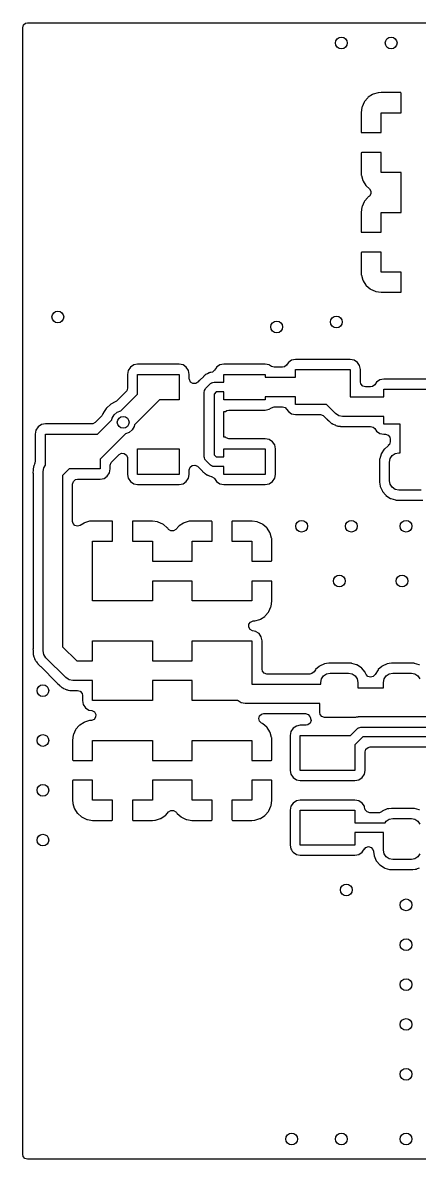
# Model space of a CAD drawing. Extents: x 5.33 to 7.27, y -5.07 to -3.93.
# Drawn here: x 5.33 to 5.728, y -5.07 to -3.93 of the extents above; entities that cross this region are included whole.
import ezdxf

# ---------------------------------------------------------------- set-up
doc = ezdxf.new("R2010")
doc.units = 0
doc.header["$MEASUREMENT"] = 0
doc.layers.add('BLACK', color=7, linetype='CONTINUOUS')

msp = doc.modelspace()

# ---------------------------------------------------------------- linework, layer by layer
at = {"layer": 'BLACK', "linetype": 'CONTINUOUS'}
for p, q in [((5.32969, -3.93465), (5.33047, -3.93196)), ((5.32969, -5.06535), (5.32969, -3.93465)), ((5.33047, -3.93196), (5.33258, -3.93013)), ((5.33258, -3.93013), (5.33465, -3.92969)), ((5.33465, -3.92969), (7.26535, -3.92969)), ((5.68131, -4.00182), (5.67707, -4.00454)), ((5.68195, -4.00153), (5.68131, -4.00182)), ((5.68687, -4.00008), (5.68195, -4.00153)), ((5.68739, -3.99999), (5.68687, -4.00008)), ((5.68991, -3.99981), (5.68739, -3.99999)), ((5.69009, -3.9998), (5.68991, -3.99981)), ((5.70947, -3.9998), (5.69009, -3.9998)), ((5.70977, -3.99987), (5.70947, -3.9998)), ((5.70982, -3.99992), (5.70977, -3.99987)), ((5.71, -4.00052), (5.70982, -3.99992)), ((5.71, -4.02), (5.71, -4.00052)), ((5.67057, -4.01466), (5.66983, -4.01982)), ((5.67077, -4.01399), (5.67057, -4.01466)), ((5.67286, -4.0094), (5.67077, -4.01399)), ((5.67324, -4.00881), (5.67286, -4.0094)), ((5.67654, -4.005), (5.67324, -4.00881)), ((5.67707, -4.00454), (5.67654, -4.005)), ((5.66983, -4.01982), (5.6698, -4.02018)), ((5.6698, -4.02018), (5.6698, -4.03929)), ((5.69, -4.04), (5.69, -4.02)), ((5.69, -4.02), (5.71, -4.02)), ((5.6698, -4.03929), (5.66998, -4.03989)), ((5.66998, -4.03989), (5.67003, -4.03993)), ((5.67003, -4.03993), (5.67034, -4.04)), ((5.67034, -4.04), (5.69, -4.04)), ((5.66987, -4.06023), (5.6698, -4.06053)), ((5.6698, -4.06053), (5.6698, -4.07991)), ((5.66992, -4.06018), (5.66987, -4.06023)), ((5.67052, -4.06), (5.66992, -4.06018)), ((5.69, -4.06), (5.67052, -4.06)), ((5.69, -4.08), (5.69, -4.06)), ((5.6698, -4.07991), (5.66981, -4.08009)), ((5.66981, -4.08009), (5.66999, -4.08261)), ((5.66999, -4.08261), (5.67008, -4.08313)), ((5.67008, -4.08313), (5.67153, -4.08805)), ((5.71, -4.08), (5.69, -4.08)), ((5.71, -4.12), (5.71, -4.08)), ((5.67153, -4.08805), (5.67182, -4.08869)), ((5.67182, -4.08869), (5.67454, -4.09293)), ((5.67454, -4.09293), (5.675, -4.09346)), ((5.675, -4.09346), (5.67822, -4.09625)), ((5.67654, -4.105), (5.67324, -4.10881)), ((5.67707, -4.10454), (5.67654, -4.105)), ((5.67766, -4.10417), (5.67707, -4.10454)), ((5.67822, -4.10375), (5.67766, -4.10417)), ((5.67822, -4.09625), (5.67973, -4.0986)), ((5.67973, -4.10139), (5.67822, -4.10375)), ((5.67973, -4.0986), (5.67973, -4.10139)), ((5.67057, -4.11466), (5.66983, -4.11982)), ((5.67077, -4.11399), (5.67057, -4.11466)), ((5.67286, -4.1094), (5.67077, -4.11399)), ((5.67324, -4.10881), (5.67286, -4.1094)), ((5.66983, -4.11982), (5.6698, -4.12018)), ((5.6698, -4.12018), (5.6698, -4.13929)), ((5.69, -4.14), (5.69, -4.12)), ((5.69, -4.12), (5.71, -4.12)), ((5.6698, -4.13929), (5.66998, -4.13989)), ((5.66998, -4.13989), (5.67003, -4.13993)), ((5.67003, -4.13993), (5.67034, -4.14)), ((5.67034, -4.14), (5.69, -4.14)), ((5.66987, -4.16023), (5.6698, -4.16053)), ((5.6698, -4.16053), (5.6698, -4.17991)), ((5.66992, -4.16018), (5.66987, -4.16023)), ((5.67052, -4.16), (5.66992, -4.16018)), ((5.69, -4.16), (5.67052, -4.16)), ((5.69, -4.18), (5.69, -4.16)), ((5.6698, -4.17991), (5.66981, -4.18009)), ((5.66981, -4.18009), (5.66999, -4.18261)), ((5.66999, -4.18261), (5.67008, -4.18313)), ((5.67008, -4.18313), (5.67153, -4.18805)), ((5.71, -4.18), (5.69, -4.18)), ((5.71, -4.19966), (5.71, -4.18)), ((5.67153, -4.18805), (5.67182, -4.18869)), ((5.67182, -4.18869), (5.67454, -4.19293)), ((5.67454, -4.19293), (5.675, -4.19346)), ((5.675, -4.19346), (5.67881, -4.19676)), ((5.67881, -4.19676), (5.6794, -4.19714)), ((5.6794, -4.19714), (5.68399, -4.19923)), ((5.68399, -4.19923), (5.68466, -4.19943)), ((5.68466, -4.19943), (5.68982, -4.20017)), ((5.68982, -4.20017), (5.69018, -4.2002)), ((5.69018, -4.2002), (5.70929, -4.2002)), ((5.70929, -4.2002), (5.70989, -4.20002)), ((5.70989, -4.20002), (5.70993, -4.19997)), ((5.70993, -4.19997), (5.71, -4.19966)), ((5.43797, -4.27533), (5.43576, -4.27865)), ((5.44129, -4.27312), (5.43797, -4.27533)), ((5.4452, -4.27234), (5.44129, -4.27312)), ((5.48693, -4.27234), (5.4452, -4.27234)), ((5.49084, -4.27312), (5.48693, -4.27234)), ((5.49415, -4.27533), (5.49084, -4.27312)), ((5.49637, -4.27865), (5.49415, -4.27533)), ((5.52432, -4.27574), (5.52247, -4.27851)), ((5.52459, -4.27533), (5.52432, -4.27574)), ((5.5279, -4.27312), (5.52459, -4.27533)), ((5.53181, -4.27234), (5.5279, -4.27312)), ((5.57354, -4.27234), (5.53181, -4.27234)), ((5.57745, -4.27312), (5.57354, -4.27234)), ((5.57786, -4.27339), (5.57745, -4.27312)), ((5.57975, -4.27466), (5.57786, -4.27339)), ((5.58251, -4.27549), (5.57975, -4.27466)), ((5.59073, -4.27549), (5.58251, -4.27549)), ((5.59271, -4.27508), (5.59073, -4.27549)), ((5.59485, -4.27329), (5.59271, -4.27508)), ((5.59642, -4.27094), (5.59485, -4.27329)), ((5.59669, -4.27053), (5.59642, -4.27094)), ((5.60001, -4.26832), (5.59669, -4.27053)), ((5.60392, -4.26754), (5.60001, -4.26832)), ((5.65892, -4.26754), (5.60392, -4.26754)), ((5.66283, -4.26832), (5.65892, -4.26754)), ((5.66614, -4.27053), (5.66283, -4.26832)), ((5.66836, -4.27385), (5.66614, -4.27053)), ((5.66913, -4.27776), (5.66836, -4.27385)), ((5.43576, -4.27865), (5.43498, -4.28256)), ((5.43498, -4.28256), (5.43498, -4.29629)), ((5.4452, -4.3023), (5.4452, -4.28256)), ((5.4452, -4.28256), (5.48693, -4.28256)), ((5.48693, -4.28256), (5.48693, -4.30815)), ((5.49715, -4.28256), (5.49637, -4.27865)), ((5.49715, -4.28708), (5.49715, -4.28256)), ((5.4972, -4.28784), (5.49715, -4.28708)), ((5.49839, -4.29037), (5.4972, -4.28784)), ((5.50795, -4.28824), (5.50731, -4.28876)), ((5.51128, -4.28491), (5.50795, -4.28824)), ((5.51142, -4.28477), (5.51128, -4.28491)), ((5.51241, -4.28369), (5.51142, -4.28477)), ((5.51269, -4.28339), (5.51241, -4.28369)), ((5.51241, -4.28369), (5.51241, -4.28369)), ((5.51293, -4.28327), (5.51269, -4.28339)), ((5.51301, -4.28318), (5.51293, -4.28326)), ((5.51293, -4.28326), (5.51293, -4.28327)), ((5.51326, -4.28297), (5.51301, -4.28318)), ((5.51355, -4.28283), (5.51326, -4.28297)), ((5.51508, -4.2821), (5.51355, -4.28283)), ((5.51355, -4.28283), (5.51355, -4.28283)), ((5.51529, -4.28199), (5.51508, -4.2821)), ((5.51707, -4.28103), (5.51529, -4.28199)), ((5.51742, -4.28097), (5.51707, -4.28103)), ((5.51775, -4.28082), (5.51742, -4.28097)), ((5.51893, -4.28068), (5.51775, -4.28082)), ((5.52032, -4.2803), (5.51893, -4.28068)), ((5.52247, -4.27851), (5.52032, -4.2803)), ((5.53181, -4.29043), (5.53181, -4.28256)), ((5.53181, -4.28256), (5.57354, -4.28256)), ((5.57354, -4.28256), (5.57354, -4.28551)), ((5.57354, -4.28551), (5.60392, -4.28551)), ((5.60392, -4.28551), (5.60392, -4.27776)), ((5.60392, -4.27776), (5.65892, -4.27776)), ((5.65892, -4.27776), (5.65892, -4.30516)), ((5.66913, -4.29018), (5.66913, -4.27776)), ((5.68859, -4.28806), (5.68528, -4.29028)), ((5.6925, -4.28728), (5.68859, -4.28806)), ((5.7475, -4.28728), (5.6925, -4.28728)), ((5.43353, -4.2998), (5.42393, -4.3094)), ((5.43419, -4.29897), (5.43353, -4.2998)), ((5.43498, -4.29629), (5.43419, -4.29897)), ((5.50076, -4.29185), (5.49839, -4.29037)), ((5.50356, -4.29182), (5.50076, -4.29185)), ((5.50558, -4.29049), (5.50356, -4.29182)), ((5.50565, -4.29055), (5.50558, -4.29049)), ((5.5057, -4.29049), (5.50565, -4.29055)), ((5.50588, -4.29029), (5.5057, -4.29049)), ((5.50589, -4.29028), (5.50588, -4.29029)), ((5.50592, -4.29025), (5.50589, -4.29028)), ((5.50609, -4.29005), (5.50592, -4.29024)), ((5.50592, -4.29024), (5.50592, -4.29025)), ((5.50613, -4.29), (5.50609, -4.29005)), ((5.50686, -4.28908), (5.50613, -4.29)), ((5.5072, -4.28886), (5.50686, -4.28908)), ((5.50731, -4.28876), (5.5072, -4.28886)), ((5.51213, -4.30028), (5.51225, -4.29941)), ((5.51224, -4.29923), (5.51229, -4.29913)), ((5.51225, -4.29941), (5.51224, -4.29923)), ((5.51229, -4.29913), (5.51233, -4.29888)), ((5.51233, -4.29888), (5.51299, -4.29786)), ((5.51299, -4.29786), (5.51357, -4.2968)), ((5.51357, -4.2968), (5.51849, -4.29187)), ((5.51849, -4.29187), (5.51919, -4.29135)), ((5.51919, -4.29135), (5.51931, -4.29121)), ((5.51931, -4.29121), (5.51942, -4.29118)), ((5.51942, -4.29118), (5.51962, -4.29103)), ((5.51962, -4.29103), (5.52081, -4.29077)), ((5.52081, -4.29077), (5.52197, -4.29043)), ((5.52197, -4.29043), (5.53181, -4.29043)), ((5.66958, -4.29224), (5.66913, -4.29018)), ((5.67141, -4.29435), (5.66958, -4.29224)), ((5.67409, -4.29514), (5.67141, -4.29435)), ((5.67938, -4.29514), (5.67409, -4.29514)), ((5.68136, -4.29473), (5.67938, -4.29514)), ((5.6835, -4.29293), (5.68136, -4.29473)), ((5.68528, -4.29028), (5.6835, -4.29293)), ((5.6925, -4.30516), (5.6925, -4.2975)), ((5.6925, -4.2975), (5.7475, -4.2975)), ((5.42268, -4.31031), (5.41844, -4.31247)), ((5.42393, -4.3094), (5.42268, -4.31031)), ((5.42829, -4.31921), (5.4452, -4.3023)), ((5.46719, -4.30815), (5.44207, -4.33327)), ((5.48693, -4.30815), (5.46719, -4.30815)), ((5.51213, -4.36524), (5.51213, -4.30028)), ((5.52401, -4.30028), (5.52197, -4.30231)), ((5.52197, -4.30231), (5.52197, -4.3632)), ((5.53181, -4.30028), (5.52401, -4.30028)), ((5.53181, -4.30815), (5.53181, -4.30028)), ((5.57354, -4.30815), (5.53181, -4.30815)), ((5.60392, -4.3052), (5.57354, -4.3052)), ((5.57354, -4.3052), (5.57354, -4.30815)), ((5.60392, -4.31276), (5.60392, -4.3052)), ((5.65892, -4.30516), (5.6925, -4.30516)), ((5.41028, -4.32235), (5.40928, -4.32405)), ((5.41035, -4.32238), (5.41028, -4.32235)), ((5.41049, -4.32207), (5.41035, -4.32238)), ((5.41059, -4.32175), (5.41049, -4.32207)), ((5.41107, -4.32096), (5.41059, -4.32175)), ((5.41356, -4.31696), (5.41107, -4.32096)), ((5.41374, -4.31667), (5.41356, -4.31696)), ((5.41356, -4.31696), (5.41356, -4.31696)), ((5.41415, -4.31629), (5.41374, -4.31667)), ((5.41789, -4.31285), (5.41415, -4.31629)), ((5.41814, -4.31262), (5.41789, -4.31285)), ((5.41789, -4.31285), (5.41789, -4.31285)), ((5.41844, -4.31247), (5.41814, -4.31262)), ((5.41844, -4.31247), (5.41844, -4.31247)), ((5.42166, -4.32312), (5.4248, -4.32048)), ((5.4248, -4.32048), (5.42829, -4.31921)), ((5.53181, -4.34555), (5.53181, -4.31996)), ((5.53181, -4.31996), (5.53357, -4.31996)), ((5.53357, -4.31996), (5.53489, -4.31881)), ((5.53489, -4.31881), (5.53695, -4.31837)), ((5.53695, -4.31837), (5.57354, -4.31837)), ((5.57354, -4.31837), (5.57745, -4.31759)), ((5.57745, -4.31759), (5.57975, -4.31605)), ((5.57975, -4.31605), (5.58251, -4.31522)), ((5.58251, -4.31522), (5.59086, -4.31522)), ((5.59086, -4.31522), (5.59354, -4.316)), ((5.59354, -4.316), (5.59498, -4.31742)), ((5.59498, -4.31742), (5.59669, -4.31998)), ((5.59669, -4.31998), (5.60001, -4.32219)), ((5.60001, -4.32219), (5.60392, -4.32297)), ((5.635, -4.31276), (5.60392, -4.31276)), ((5.6442, -4.32196), (5.635, -4.31276)), ((5.64739, -4.32409), (5.6442, -4.32196)), ((5.34859, -4.33306), (5.34528, -4.33528)), ((5.3525, -4.33228), (5.34859, -4.33306)), ((5.39899, -4.33228), (5.3525, -4.33228)), ((5.40004, -4.33217), (5.39899, -4.33228)), ((5.4025, -4.33083), (5.40004, -4.33217)), ((5.40928, -4.32405), (5.4025, -4.33083)), ((5.405, -4.3425), (5.41935, -4.32815)), ((5.41935, -4.32815), (5.41961, -4.32667)), ((5.41961, -4.32667), (5.42166, -4.32312)), ((5.44207, -4.33327), (5.44181, -4.33475)), ((5.60392, -4.32297), (5.62899, -4.32297)), ((5.62899, -4.32297), (5.63167, -4.32376)), ((5.63167, -4.32376), (5.6325, -4.32443)), ((5.6325, -4.32443), (5.63517, -4.3271)), ((5.63517, -4.3271), (5.63545, -4.32745)), ((5.63545, -4.32745), (5.63547, -4.32743)), ((5.63547, -4.32743), (5.6357, -4.3277)), ((5.6357, -4.3277), (5.63589, -4.328)), ((5.63589, -4.328), (5.63615, -4.32823)), ((5.63615, -4.32823), (5.63737, -4.32931)), ((5.63737, -4.32931), (5.6376, -4.32952)), ((5.6376, -4.32952), (5.63809, -4.33002)), ((5.63809, -4.33002), (5.63836, -4.33022)), ((5.63836, -4.33022), (5.63846, -4.33029)), ((5.63846, -4.33029), (5.63876, -4.33054)), ((5.63876, -4.33054), (5.64015, -4.33177)), ((5.64015, -4.33177), (5.64047, -4.33192)), ((5.64047, -4.33192), (5.64058, -4.33199)), ((5.64058, -4.33199), (5.64113, -4.33232)), ((5.64113, -4.33232), (5.64125, -4.33238)), ((5.64125, -4.33238), (5.64153, -4.33259)), ((5.64153, -4.33259), (5.64186, -4.33272)), ((5.64186, -4.33272), (5.64326, -4.33324)), ((5.64326, -4.33324), (5.64362, -4.3334)), ((5.64362, -4.3334), (5.64441, -4.33377)), ((5.64441, -4.33377), (5.6453, -4.33418)), ((5.6453, -4.33418), (5.64565, -4.33424)), ((5.64565, -4.33424), (5.64577, -4.33428)), ((5.64577, -4.33428), (5.64639, -4.33444)), ((5.65116, -4.32484), (5.64739, -4.32409)), ((5.6925, -4.32484), (5.65116, -4.32484)), ((5.6925, -4.3325), (5.6925, -4.32484)), ((5.70917, -4.3325), (5.6925, -4.3325)), ((5.70917, -4.3613), (5.70917, -4.3325)), ((5.34306, -4.33859), (5.34228, -4.3425)), ((5.34228, -4.3425), (5.34228, -4.36979)), ((5.34528, -4.33528), (5.34306, -4.33859)), ((5.3525, -4.37385), (5.3525, -4.3425)), ((5.3525, -4.3425), (5.405, -4.3425)), ((5.43313, -4.3422), (5.40838, -4.36696)), ((5.43661, -4.34094), (5.43313, -4.3422)), ((5.43976, -4.3383), (5.43661, -4.34094)), ((5.44181, -4.33475), (5.43976, -4.3383)), ((5.53357, -4.34555), (5.53181, -4.34555)), ((5.53427, -4.34636), (5.53357, -4.34555)), ((5.64639, -4.33444), (5.64652, -4.33447)), ((5.64652, -4.33447), (5.64685, -4.33459)), ((5.64685, -4.33459), (5.6487, -4.33473)), ((5.6487, -4.33473), (5.64909, -4.33477)), ((5.64909, -4.33477), (5.64947, -4.33483)), ((5.64947, -4.33483), (5.64947, -4.33483)), ((5.64947, -4.33483), (5.64966, -4.33486)), ((5.64966, -4.33486), (5.65032, -4.33486)), ((5.65032, -4.33486), (5.65069, -4.33488)), ((5.65069, -4.33488), (5.65217, -4.33499)), ((5.65217, -4.33499), (5.65217, -4.33499)), ((5.65217, -4.33499), (5.65253, -4.33501)), ((5.65253, -4.33501), (5.65287, -4.33494)), ((5.65287, -4.33494), (5.65322, -4.33491)), ((5.65322, -4.33492), (5.65375, -4.33486)), ((5.65322, -4.33491), (5.65322, -4.33492)), ((5.65375, -4.33486), (5.67938, -4.33486)), ((5.67938, -4.33486), (5.68206, -4.33565)), ((5.68206, -4.33565), (5.6835, -4.33707)), ((5.6835, -4.33707), (5.68528, -4.33972)), ((5.68528, -4.33972), (5.68859, -4.34194)), ((5.68859, -4.34194), (5.6925, -4.34272)), ((5.6925, -4.34272), (5.69419, -4.34272)), ((5.69419, -4.34272), (5.69687, -4.3435)), ((5.69687, -4.3435), (5.69871, -4.34562)), ((5.69871, -4.34562), (5.69915, -4.34768)), ((5.53695, -4.34715), (5.53427, -4.34636)), ((5.57354, -4.34715), (5.53695, -4.34715)), ((5.57745, -4.34792), (5.57354, -4.34715)), ((5.58077, -4.35014), (5.57745, -4.34792)), ((5.58298, -4.35345), (5.58077, -4.35014)), ((5.58376, -4.35736), (5.58298, -4.35345)), ((5.69715, -4.35417), (5.69322, -4.35756)), ((5.69837, -4.35291), (5.69713, -4.35414)), ((5.69713, -4.35414), (5.69715, -4.35417)), ((5.69915, -4.35023), (5.69837, -4.35291)), ((5.69915, -4.34768), (5.69915, -4.35023)), ((5.40838, -4.36696), (5.4075, -4.36755)), ((5.4075, -4.36755), (5.4075, -4.3775)), ((5.41917, -4.37034), (5.42651, -4.36299)), ((5.42651, -4.36299), (5.42897, -4.36166)), ((5.42897, -4.36166), (5.43175, -4.36185)), ((5.43175, -4.36185), (5.43399, -4.36353)), ((5.43399, -4.36353), (5.43497, -4.36615)), ((5.43497, -4.36615), (5.43498, -4.3665)), ((5.43498, -4.3665), (5.43498, -4.38295)), ((5.4452, -4.38295), (5.4452, -4.35736)), ((5.4452, -4.35736), (5.48693, -4.35736)), ((5.48693, -4.35736), (5.48693, -4.38295)), ((5.51247, -4.3664), (5.51213, -4.36524)), ((5.51272, -4.36758), (5.51247, -4.3664)), ((5.51287, -4.36779), (5.51272, -4.36758)), ((5.51291, -4.36789), (5.51287, -4.36779)), ((5.51304, -4.36801), (5.51291, -4.36789)), ((5.51357, -4.36872), (5.51304, -4.36801)), ((5.52197, -4.3632), (5.52401, -4.36524)), ((5.52401, -4.36524), (5.53181, -4.36524)), ((5.53181, -4.36524), (5.53181, -4.35736)), ((5.53181, -4.35736), (5.57354, -4.35736)), ((5.57354, -4.35736), (5.57354, -4.38295)), ((5.58376, -4.38295), (5.58376, -4.35736)), ((5.68834, -4.36776), (5.68833, -4.368)), ((5.68833, -4.368), (5.68833, -4.39072)), ((5.68849, -4.36728), (5.68834, -4.36776)), ((5.68983, -4.36278), (5.68849, -4.36728)), ((5.68993, -4.36244), (5.68983, -4.36278)), ((5.68983, -4.36278), (5.68983, -4.36278)), ((5.69295, -4.35779), (5.68993, -4.36244)), ((5.69322, -4.35756), (5.69295, -4.35779)), ((5.69322, -4.35756), (5.69322, -4.35756)), ((5.69835, -4.37065), (5.69906, -4.36707)), ((5.69906, -4.36707), (5.70109, -4.36404)), ((5.70109, -4.36404), (5.70412, -4.36201)), ((5.70412, -4.36201), (5.7077, -4.3613)), ((5.7077, -4.3613), (5.70917, -4.3613)), ((5.34012, -4.37952), (5.34004, -4.38064)), ((5.34014, -4.37916), (5.34012, -4.37952)), ((5.34017, -4.37831), (5.34014, -4.3785)), ((5.34014, -4.3785), (5.34014, -4.37916)), ((5.34023, -4.37793), (5.34017, -4.37831)), ((5.34017, -4.37831), (5.34017, -4.37831)), ((5.34027, -4.37754), (5.34023, -4.37793)), ((5.34041, -4.37569), (5.34027, -4.37754)), ((5.34053, -4.37536), (5.34041, -4.37569)), ((5.34056, -4.37523), (5.34053, -4.37536)), ((5.34072, -4.37461), (5.34056, -4.37523)), ((5.34076, -4.37448), (5.34072, -4.37461)), ((5.34082, -4.37414), (5.34076, -4.37448)), ((5.34107, -4.37361), (5.34082, -4.37414)), ((5.3416, -4.37246), (5.34107, -4.37361)), ((5.34176, -4.3721), (5.3416, -4.37246)), ((5.34197, -4.37153), (5.34176, -4.3721)), ((5.34228, -4.36979), (5.34197, -4.37153)), ((5.35016, -4.38), (5.35091, -4.37623)), ((5.35091, -4.37623), (5.3525, -4.37385)), ((5.37642, -4.3775), (5.36984, -4.38408)), ((5.4075, -4.3775), (5.37642, -4.3775)), ((5.41694, -4.38141), (5.41772, -4.3775)), ((5.41772, -4.37384), (5.4185, -4.37116)), ((5.41772, -4.3775), (5.41772, -4.37384)), ((5.4185, -4.37116), (5.41917, -4.37034)), ((5.49715, -4.37852), (5.49793, -4.37583)), ((5.49715, -4.38295), (5.49715, -4.37852)), ((5.49793, -4.37583), (5.50005, -4.374)), ((5.50005, -4.374), (5.50281, -4.37361)), ((5.50281, -4.37361), (5.50547, -4.37487)), ((5.50547, -4.37487), (5.50636, -4.37569)), ((5.50636, -4.37569), (5.50646, -4.37579)), ((5.50646, -4.37579), (5.50661, -4.37592)), ((5.50661, -4.37592), (5.50993, -4.37925)), ((5.50993, -4.37925), (5.51045, -4.37989)), ((5.51045, -4.37989), (5.51055, -4.38)), ((5.51849, -4.37364), (5.51357, -4.36872)), ((5.51955, -4.37422), (5.51849, -4.37364)), ((5.52057, -4.37488), (5.51955, -4.37422)), ((5.52082, -4.37491), (5.52057, -4.37488)), ((5.52092, -4.37497), (5.52082, -4.37491)), ((5.5211, -4.37495), (5.52092, -4.37497)), ((5.52197, -4.37508), (5.5211, -4.37495)), ((5.53181, -4.37508), (5.52197, -4.37508)), ((5.53181, -4.38295), (5.53181, -4.37508)), ((5.69835, -4.38935), (5.69835, -4.37065)), ((5.34004, -4.38064), (5.33999, -4.38136)), ((5.33999, -4.38136), (5.34006, -4.38171)), ((5.34006, -4.38171), (5.34009, -4.38206)), ((5.34009, -4.38206), (5.34008, -4.38206)), ((5.34008, -4.38206), (5.34014, -4.38259)), ((5.34014, -4.38259), (5.34014, -4.55725)), ((5.35016, -4.56), (5.35016, -4.38)), ((5.36984, -4.38408), (5.36984, -4.55592)), ((5.37986, -4.39268), (5.38065, -4.39)), ((5.38065, -4.39), (5.38276, -4.38816)), ((5.38276, -4.38816), (5.38482, -4.38772)), ((5.38482, -4.38772), (5.4075, -4.38772)), ((5.4075, -4.38772), (5.41141, -4.38694)), ((5.41141, -4.38694), (5.41472, -4.38472)), ((5.41472, -4.38472), (5.41694, -4.38141)), ((5.43498, -4.38295), (5.43576, -4.38686)), ((5.43576, -4.38686), (5.43797, -4.39018)), ((5.43797, -4.39018), (5.44129, -4.39239)), ((5.48693, -4.38295), (5.4452, -4.38295)), ((5.49084, -4.39239), (5.49415, -4.39018)), ((5.49415, -4.39018), (5.49637, -4.38686)), ((5.49637, -4.38686), (5.49715, -4.38295)), ((5.51055, -4.38), (5.51077, -4.38035)), ((5.51077, -4.38035), (5.51109, -4.3806)), ((5.51109, -4.3806), (5.51109, -4.3806)), ((5.51109, -4.3806), (5.51175, -4.38111)), ((5.51175, -4.38111), (5.51194, -4.38128)), ((5.51194, -4.38128), (5.51194, -4.38128)), ((5.51194, -4.38128), (5.51209, -4.38141)), ((5.51209, -4.38141), (5.51224, -4.38156)), ((5.51224, -4.38156), (5.5128, -4.38196)), ((5.5128, -4.38196), (5.51291, -4.38203)), ((5.51291, -4.38203), (5.51309, -4.38217)), ((5.51309, -4.38217), (5.51468, -4.38342)), ((5.51468, -4.38342), (5.51502, -4.38354)), ((5.51502, -4.38354), (5.51531, -4.38375)), ((5.51531, -4.38375), (5.5157, -4.38387)), ((5.5157, -4.38387), (5.51724, -4.38433)), ((5.51724, -4.38433), (5.51746, -4.3844)), ((5.51746, -4.3844), (5.51907, -4.38497)), ((5.51907, -4.38497), (5.51907, -4.38497)), ((5.51907, -4.38497), (5.51937, -4.38507)), ((5.51937, -4.38507), (5.51954, -4.38508)), ((5.51954, -4.38508), (5.52194, -4.38639)), ((5.52194, -4.38639), (5.52256, -4.38715)), ((5.52256, -4.38715), (5.52459, -4.39018)), ((5.52459, -4.39018), (5.5279, -4.39239)), ((5.57354, -4.38295), (5.53181, -4.38295)), ((5.57745, -4.39239), (5.58077, -4.39018)), ((5.58077, -4.39018), (5.58298, -4.38686)), ((5.58298, -4.38686), (5.58376, -4.38295)), ((5.68833, -4.39072), (5.68892, -4.39484)), ((5.69906, -4.39293), (5.69835, -4.38935)), ((5.37986, -4.43009), (5.37986, -4.39268)), ((5.44129, -4.39239), (5.4452, -4.39317)), ((5.4452, -4.39317), (5.48693, -4.39317)), ((5.48693, -4.39317), (5.49084, -4.39239)), ((5.5279, -4.39239), (5.53181, -4.39317)), ((5.53181, -4.39317), (5.57354, -4.39317)), ((5.57354, -4.39317), (5.57745, -4.39239)), ((5.68892, -4.39484), (5.68906, -4.39516)), ((5.68906, -4.39516), (5.68906, -4.39516)), ((5.68906, -4.39516), (5.68941, -4.39594)), ((5.68941, -4.39594), (5.69121, -4.39989)), ((5.69121, -4.39989), (5.69144, -4.40016)), ((5.69144, -4.40016), (5.69144, -4.40016)), ((5.69144, -4.40016), (5.6946, -4.40383)), ((5.70109, -4.39596), (5.69906, -4.39293)), ((5.70412, -4.39799), (5.70109, -4.39596)), ((5.7077, -4.3987), (5.70412, -4.39799)), ((5.73033, -4.3987), (5.7077, -4.3987)), ((5.6946, -4.40383), (5.6946, -4.40383)), ((5.6946, -4.40383), (5.69483, -4.4041)), ((5.69483, -4.4041), (5.69949, -4.40711)), ((5.69949, -4.40711), (5.69983, -4.40721)), ((5.69983, -4.40721), (5.69983, -4.40721)), ((5.69983, -4.40721), (5.70455, -4.40863)), ((5.70455, -4.40863), (5.70455, -4.40863)), ((5.70455, -4.40863), (5.7048, -4.4087)), ((5.7048, -4.4087), (5.70505, -4.40872)), ((5.70505, -4.40872), (5.73171, -4.40872)), ((5.38031, -4.43215), (5.37986, -4.43009)), ((5.38214, -4.43427), (5.38031, -4.43215)), ((5.38482, -4.43505), (5.38214, -4.43427)), ((5.3875, -4.43427), (5.38482, -4.43505)), ((5.39131, -4.43182), (5.3875, -4.43427)), ((5.39195, -4.43153), (5.39131, -4.43182)), ((5.39687, -4.43008), (5.39195, -4.43153)), ((5.39739, -4.42999), (5.39687, -4.43008)), ((5.39991, -4.42981), (5.39739, -4.42999)), ((5.40009, -4.4298), (5.39991, -4.42981)), ((5.41947, -4.4298), (5.40009, -4.4298)), ((5.41977, -4.42987), (5.41947, -4.4298)), ((5.41982, -4.42992), (5.41977, -4.42987)), ((5.41995, -4.43034), (5.41982, -4.42992)), ((5.42, -4.43052), (5.41995, -4.43034)), ((5.42, -4.45), (5.42, -4.43052)), ((5.44007, -4.43003), (5.44, -4.43034)), ((5.44, -4.43034), (5.44, -4.45)), ((5.44011, -4.42998), (5.44007, -4.43003)), ((5.44071, -4.4298), (5.44011, -4.42998)), ((5.45982, -4.4298), (5.44071, -4.4298)), ((5.46018, -4.42983), (5.45982, -4.4298)), ((5.46534, -4.43057), (5.46018, -4.42983)), ((5.46601, -4.43077), (5.46534, -4.43057)), ((5.4706, -4.43286), (5.46601, -4.43077)), ((5.47119, -4.43324), (5.4706, -4.43286)), ((5.475, -4.43654), (5.47119, -4.43324)), ((5.47546, -4.43707), (5.475, -4.43654)), ((5.48654, -4.435), (5.48375, -4.43822)), ((5.48707, -4.43454), (5.48654, -4.435)), ((5.49131, -4.43182), (5.48707, -4.43454)), ((5.49195, -4.43153), (5.49131, -4.43182)), ((5.49687, -4.43008), (5.49195, -4.43153)), ((5.49739, -4.42999), (5.49687, -4.43008)), ((5.49991, -4.42981), (5.49739, -4.42999)), ((5.50009, -4.4298), (5.49991, -4.42981)), ((5.51947, -4.4298), (5.50009, -4.4298)), ((5.51977, -4.42987), (5.51947, -4.4298)), ((5.51982, -4.42992), (5.51977, -4.42987)), ((5.51995, -4.43034), (5.51982, -4.42992)), ((5.52, -4.43052), (5.51995, -4.43034)), ((5.52, -4.45), (5.52, -4.43052)), ((5.54007, -4.43003), (5.54, -4.43034)), ((5.54, -4.43034), (5.54, -4.45)), ((5.54011, -4.42998), (5.54007, -4.43003)), ((5.54071, -4.4298), (5.54011, -4.42998)), ((5.55982, -4.4298), (5.54071, -4.4298)), ((5.56018, -4.42983), (5.55982, -4.4298)), ((5.56534, -4.43057), (5.56018, -4.42983)), ((5.56601, -4.43077), (5.56534, -4.43057)), ((5.5706, -4.43286), (5.56601, -4.43077)), ((5.57119, -4.43324), (5.5706, -4.43286)), ((5.575, -4.43654), (5.57119, -4.43324)), ((5.57546, -4.43707), (5.575, -4.43654)), ((5.47583, -4.43766), (5.47546, -4.43707)), ((5.47625, -4.43822), (5.47583, -4.43766)), ((5.47861, -4.43973), (5.47625, -4.43822)), ((5.4814, -4.43973), (5.47861, -4.43973)), ((5.48375, -4.43822), (5.4814, -4.43973)), ((5.57818, -4.44131), (5.57546, -4.43707)), ((5.57847, -4.44195), (5.57818, -4.44131)), ((5.57992, -4.44687), (5.57847, -4.44195)), ((5.58001, -4.44739), (5.57992, -4.44687)), ((5.58019, -4.44991), (5.58001, -4.44739)), ((5.4, -4.51), (5.4, -4.45)), ((5.4, -4.45), (5.42, -4.45)), ((5.44, -4.45), (5.46, -4.45)), ((5.46, -4.45), (5.46, -4.47)), ((5.5, -4.47), (5.5, -4.45)), ((5.5, -4.45), (5.52, -4.45)), ((5.54, -4.45), (5.56, -4.45)), ((5.56, -4.45), (5.56, -4.47)), ((5.5802, -4.45009), (5.58019, -4.44991)), ((5.5802, -4.46947), (5.5802, -4.45009)), ((5.46, -4.47), (5.5, -4.47)), ((5.56, -4.47), (5.57948, -4.47)), ((5.57948, -4.47), (5.58008, -4.46982)), ((5.58008, -4.46982), (5.58013, -4.46977)), ((5.58013, -4.46977), (5.5802, -4.46947)), ((5.5, -4.49), (5.46, -4.49)), ((5.46, -4.49), (5.46, -4.51)), ((5.5, -4.51), (5.5, -4.49)), ((5.57966, -4.49), (5.56, -4.49)), ((5.56, -4.49), (5.56, -4.51)), ((5.57997, -4.49007), (5.57966, -4.49)), ((5.58002, -4.49011), (5.57997, -4.49007)), ((5.5802, -4.49071), (5.58002, -4.49011)), ((5.5802, -4.50982), (5.5802, -4.49071)), ((5.46, -4.51), (5.4, -4.51)), ((5.56, -4.51), (5.5, -4.51)), ((5.57714, -4.5206), (5.57923, -4.51601)), ((5.57923, -4.51601), (5.57943, -4.51534)), ((5.57943, -4.51534), (5.58017, -4.51018)), ((5.58017, -4.51018), (5.5802, -4.50982)), ((5.56805, -4.52847), (5.56869, -4.52818)), ((5.56869, -4.52818), (5.57293, -4.52546)), ((5.57293, -4.52546), (5.57346, -4.525)), ((5.57346, -4.525), (5.57676, -4.52119)), ((5.57676, -4.52119), (5.57714, -4.5206)), ((5.55682, -4.53619), (5.55697, -4.5334)), ((5.5582, -4.53862), (5.55682, -4.53619)), ((5.55697, -4.5334), (5.5586, -4.53114)), ((5.56068, -4.53992), (5.5582, -4.53862)), ((5.5586, -4.53114), (5.56129, -4.5301)), ((5.56129, -4.5301), (5.56261, -4.53001)), ((5.56261, -4.53001), (5.56313, -4.52992)), ((5.56313, -4.52992), (5.56805, -4.52847)), ((5.4, -4.57016), (5.4, -4.55)), ((5.4, -4.55), (5.46, -4.55)), ((5.46, -4.55), (5.46, -4.57016)), ((5.5, -4.57016), (5.5, -4.55)), ((5.5, -4.55), (5.56, -4.55)), ((5.56, -4.55), (5.56, -4.59335)), ((5.56391, -4.54056), (5.56068, -4.53992)), ((5.56432, -4.54083), (5.56391, -4.54056)), ((5.56669, -4.54242), (5.56432, -4.54083)), ((5.56722, -4.54278), (5.56669, -4.54242)), ((5.56944, -4.54609), (5.56722, -4.54278)), ((5.57022, -4.55), (5.56944, -4.54609)), ((5.57022, -4.57837), (5.57022, -4.55)), ((5.34008, -4.55805), (5.34001, -4.55839)), ((5.34001, -4.55839), (5.34007, -4.55935)), ((5.34007, -4.55935), (5.34013, -4.56037)), ((5.34011, -4.55769), (5.34008, -4.55805)), ((5.34014, -4.55725), (5.34009, -4.55769)), ((5.34009, -4.55769), (5.34011, -4.55769)), ((5.34013, -4.56037), (5.34014, -4.56068)), ((5.34014, -4.56068), (5.34014, -4.56137)), ((5.34014, -4.56137), (5.3402, -4.56183)), ((5.3402, -4.56183), (5.34024, -4.56222)), ((5.34024, -4.56222), (5.34027, -4.56259)), ((5.35091, -4.56377), (5.35016, -4.56)), ((5.36984, -4.55592), (5.38408, -4.57016)), ((5.34027, -4.56259), (5.34036, -4.56407)), ((5.34036, -4.56407), (5.34048, -4.5644)), ((5.34048, -4.5644), (5.3405, -4.56453)), ((5.3405, -4.56453), (5.34066, -4.56515)), ((5.34066, -4.56515), (5.3407, -4.56528)), ((5.3407, -4.56528), (5.34075, -4.56563)), ((5.34075, -4.56563), (5.34089, -4.56595)), ((5.34089, -4.56595), (5.34089, -4.56595)), ((5.34089, -4.56595), (5.34151, -4.56731)), ((5.34151, -4.56731), (5.34166, -4.56768)), ((5.34166, -4.56768), (5.34229, -4.56942)), ((5.34229, -4.56942), (5.3425, -4.5697)), ((5.3425, -4.5697), (5.34256, -4.56982)), ((5.34256, -4.56982), (5.34288, -4.57037)), ((5.34288, -4.57037), (5.34295, -4.57049)), ((5.34295, -4.57049), (5.3431, -4.57081)), ((5.3431, -4.57081), (5.34346, -4.57123)), ((5.34346, -4.57123), (5.34431, -4.57221)), ((5.34431, -4.57221), (5.34455, -4.57252)), ((5.34455, -4.57252), (5.34475, -4.57279)), ((5.34475, -4.57279), (5.34489, -4.57298)), ((5.34489, -4.57298), (5.34536, -4.57345)), ((5.34536, -4.57345), (5.34561, -4.57372)), ((5.34561, -4.57372), (5.34658, -4.57485)), ((5.35304, -4.56696), (5.35091, -4.56377)), ((5.37304, -4.58696), (5.35304, -4.56696)), ((5.38408, -4.57016), (5.4, -4.57016)), ((5.46, -4.57016), (5.5, -4.57016)), ((5.63311, -4.57309), (5.62806, -4.57539)), ((5.63346, -4.57304), (5.63311, -4.57309)), ((5.63518, -4.57279), (5.63346, -4.57304)), ((5.63346, -4.57304), (5.63346, -4.57304)), ((5.63723, -4.5725), (5.63518, -4.57279)), ((5.65995, -4.5725), (5.63723, -4.5725)), ((5.6602, -4.57252), (5.65995, -4.5725)), ((5.66045, -4.5726), (5.6602, -4.57252)), ((5.66517, -4.57401), (5.66045, -4.5726)), ((5.66045, -4.5726), (5.66045, -4.5726)), ((5.6961, -4.57309), (5.69105, -4.57539)), ((5.69645, -4.57304), (5.6961, -4.57309)), ((5.69818, -4.57279), (5.69645, -4.57304)), ((5.69645, -4.57304), (5.69645, -4.57304)), ((5.70022, -4.5725), (5.69818, -4.57279)), ((5.72294, -4.5725), (5.70022, -4.5725)), ((5.72319, -4.57252), (5.72294, -4.5725)), ((5.72344, -4.5726), (5.72319, -4.57252)), ((5.72816, -4.57401), (5.72344, -4.5726)), ((5.72344, -4.5726), (5.72344, -4.5726)), ((5.34658, -4.57485), (5.34658, -4.57485)), ((5.34658, -4.57485), (5.34681, -4.57512)), ((5.34681, -4.57512), (5.34711, -4.57531)), ((5.34711, -4.57531), (5.34738, -4.57554)), ((5.34738, -4.57554), (5.34737, -4.57554)), ((5.34737, -4.57554), (5.34779, -4.57588)), ((5.34779, -4.57588), (5.36401, -4.5921)), ((5.57066, -4.58043), (5.57022, -4.57837)), ((5.5725, -4.58254), (5.57066, -4.58043)), ((5.57518, -4.58333), (5.5725, -4.58254)), ((5.61836, -4.58333), (5.57518, -4.58333)), ((5.6204, -4.58289), (5.61836, -4.58333)), ((5.62252, -4.58106), (5.6204, -4.58289)), ((5.62386, -4.57901), (5.62252, -4.58106)), ((5.62413, -4.57878), (5.62386, -4.57901)), ((5.62779, -4.57562), (5.62413, -4.57878)), ((5.62413, -4.57878), (5.62413, -4.57878)), ((5.62806, -4.57539), (5.62779, -4.57562)), ((5.62779, -4.57562), (5.62779, -4.57562)), ((5.62996, -4.58829), (5.63199, -4.58526)), ((5.63199, -4.58526), (5.63502, -4.58323)), ((5.63502, -4.58323), (5.6386, -4.58252)), ((5.6386, -4.58252), (5.6573, -4.58252)), ((5.6573, -4.58252), (5.66088, -4.58323)), ((5.66088, -4.58323), (5.66391, -4.58526)), ((5.66391, -4.58526), (5.66594, -4.58829)), ((5.66551, -4.57411), (5.66517, -4.57401)), ((5.66517, -4.57401), (5.66517, -4.57401)), ((5.67017, -4.57713), (5.66551, -4.57411)), ((5.6704, -4.57739), (5.67017, -4.57713)), ((5.67356, -4.58106), (5.6704, -4.57739)), ((5.6704, -4.57739), (5.6704, -4.57739)), ((5.67379, -4.58133), (5.67356, -4.58106)), ((5.67356, -4.58106), (5.67356, -4.58106)), ((5.67393, -4.58165), (5.67379, -4.58133)), ((5.67485, -4.58367), (5.67393, -4.58165)), ((5.67393, -4.58165), (5.67393, -4.58165)), ((5.67667, -4.58578), (5.67485, -4.58367)), ((5.6838, -4.58378), (5.68203, -4.5858)), ((5.68383, -4.58366), (5.6838, -4.58378)), ((5.68685, -4.57901), (5.68383, -4.58366)), ((5.68712, -4.57878), (5.68685, -4.57901)), ((5.69078, -4.57562), (5.68712, -4.57878)), ((5.68712, -4.57878), (5.68712, -4.57878)), ((5.69105, -4.57539), (5.69078, -4.57562)), ((5.69078, -4.57562), (5.69078, -4.57562)), ((5.69296, -4.58829), (5.69498, -4.58526)), ((5.69498, -4.58526), (5.69802, -4.58323)), ((5.69802, -4.58323), (5.70159, -4.58252)), ((5.70159, -4.58252), (5.7203, -4.58252)), ((5.7203, -4.58252), (5.72387, -4.58323)), ((5.72387, -4.58323), (5.72691, -4.58526)), ((5.72691, -4.58526), (5.72893, -4.58829)), ((5.7285, -4.57411), (5.72816, -4.57401)), ((5.72816, -4.57401), (5.72816, -4.57401)), ((5.36401, -4.5921), (5.36429, -4.59245)), ((5.36429, -4.59245), (5.36431, -4.59243)), ((5.36431, -4.59243), (5.36454, -4.5927)), ((5.36454, -4.5927), (5.36472, -4.593)), ((5.36472, -4.593), (5.36499, -4.59323)), ((5.36499, -4.59323), (5.36621, -4.59431)), ((5.36621, -4.59431), (5.36643, -4.59452)), ((5.36643, -4.59452), (5.36693, -4.59502)), ((5.36693, -4.59502), (5.36728, -4.59528)), ((5.36728, -4.59528), (5.36729, -4.59529)), ((5.36729, -4.59529), (5.3676, -4.59554)), ((5.3676, -4.59554), (5.36899, -4.59677)), ((5.37555, -4.58863), (5.37304, -4.58696)), ((5.37304, -4.58696), (5.37304, -4.58696)), ((5.37623, -4.58909), (5.37555, -4.58863)), ((5.38, -4.58984), (5.37623, -4.58909)), ((5.4, -4.58984), (5.38, -4.58984)), ((5.4, -4.61), (5.4, -4.58984)), ((5.5, -4.58984), (5.46, -4.58984)), ((5.46, -4.58984), (5.46, -4.61)), ((5.5, -4.61), (5.5, -4.58984)), ((5.56, -4.59335), (5.62925, -4.59335)), ((5.62925, -4.59187), (5.62996, -4.58829)), ((5.62925, -4.59335), (5.62925, -4.59187)), ((5.66594, -4.58829), (5.66665, -4.59187)), ((5.66665, -4.59187), (5.66665, -4.59728)), ((5.67935, -4.58658), (5.67667, -4.58578)), ((5.68203, -4.5858), (5.67935, -4.58658)), ((5.69224, -4.59187), (5.69296, -4.58829)), ((5.69224, -4.59728), (5.69224, -4.59187)), ((5.36899, -4.59677), (5.36931, -4.59692)), ((5.36931, -4.59692), (5.36942, -4.59699)), ((5.36942, -4.59699), (5.36997, -4.59732)), ((5.36997, -4.59732), (5.37008, -4.59738)), ((5.37008, -4.59738), (5.37037, -4.59759)), ((5.37037, -4.59759), (5.3707, -4.59772)), ((5.3707, -4.59772), (5.3721, -4.59824)), ((5.3721, -4.59824), (5.37246, -4.5984)), ((5.37246, -4.5984), (5.37342, -4.59884)), ((5.37342, -4.59884), (5.37414, -4.59918)), ((5.37414, -4.59918), (5.37448, -4.59924)), ((5.37448, -4.59924), (5.37461, -4.59928)), ((5.37461, -4.59928), (5.37523, -4.59944)), ((5.37523, -4.59944), (5.37536, -4.59947)), ((5.37536, -4.59947), (5.37569, -4.59959)), ((5.37569, -4.59959), (5.37722, -4.5997)), ((5.37722, -4.5997), (5.37753, -4.59973)), ((5.37753, -4.59973), (5.37793, -4.59977)), ((5.37793, -4.59977), (5.37814, -4.59981)), ((5.37814, -4.59981), (5.3785, -4.59986)), ((5.3785, -4.59986), (5.37916, -4.59986)), ((5.37916, -4.59986), (5.37952, -4.59988)), ((5.37952, -4.59988), (5.38101, -4.59999)), ((5.38101, -4.59999), (5.38101, -4.59999)), ((5.38101, -4.59999), (5.38136, -4.60001)), ((5.38136, -4.60001), (5.38171, -4.59994)), ((5.38171, -4.59994), (5.38206, -4.59991)), ((5.38206, -4.59992), (5.38259, -4.59986)), ((5.38206, -4.59991), (5.38206, -4.59992)), ((5.38259, -4.59986), (5.38482, -4.59986)), ((5.38482, -4.59986), (5.3875, -4.60065)), ((5.3875, -4.60065), (5.38934, -4.60276)), ((5.38934, -4.60276), (5.38978, -4.60482)), ((5.38978, -4.60482), (5.38978, -4.61)), ((5.66665, -4.59728), (5.69224, -4.59728)), ((5.38978, -4.61), (5.39056, -4.61391)), ((5.39056, -4.61391), (5.39278, -4.61722)), ((5.39278, -4.61722), (5.39609, -4.61944)), ((5.39609, -4.61944), (5.39932, -4.62008)), ((5.46, -4.61), (5.4, -4.61)), ((5.54608, -4.61), (5.5, -4.61)), ((5.54623, -4.61015), (5.54608, -4.61)), ((5.54942, -4.61228), (5.54623, -4.61015)), ((5.55319, -4.61303), (5.54942, -4.61228)), ((5.62827, -4.61303), (5.55319, -4.61303)), ((5.55319, -4.61303), (5.55319, -4.61303)), ((5.62827, -4.62193), (5.62827, -4.61303)), ((5.39687, -4.63008), (5.39195, -4.63153)), ((5.39739, -4.62999), (5.39687, -4.63008)), ((5.39871, -4.6299), (5.39739, -4.62999)), ((5.4014, -4.62886), (5.39871, -4.6299)), ((5.39932, -4.62008), (5.4018, -4.62138)), ((5.40303, -4.6266), (5.4014, -4.62886)), ((5.4018, -4.62138), (5.40318, -4.62381)), ((5.40318, -4.62381), (5.40303, -4.6266)), ((5.56696, -4.62801), (5.56774, -4.62533)), ((5.56774, -4.63069), (5.56696, -4.62801)), ((5.56774, -4.62533), (5.56986, -4.6235)), ((5.56986, -4.63252), (5.56774, -4.63069)), ((5.56986, -4.6235), (5.57192, -4.62305)), ((5.57192, -4.62305), (5.61387, -4.62305)), ((5.61387, -4.62305), (5.61656, -4.62384)), ((5.61656, -4.62384), (5.61839, -4.62595)), ((5.61839, -4.62595), (5.61866, -4.6267)), ((5.61952, -4.63009), (5.61859, -4.63272)), ((5.61866, -4.6267), (5.61873, -4.62695)), ((5.61873, -4.62695), (5.61881, -4.62725)), ((5.61881, -4.62725), (5.61896, -4.62752)), ((5.61896, -4.62752), (5.61908, -4.62781)), ((5.61908, -4.62781), (5.61899, -4.62785)), ((5.61899, -4.62785), (5.61952, -4.63009)), ((5.62871, -4.62396), (5.62827, -4.62193)), ((5.63051, -4.62604), (5.62871, -4.62396)), ((5.63315, -4.62681), (5.63051, -4.62604)), ((5.66413, -4.62681), (5.63315, -4.62681)), ((5.66489, -4.62675), (5.66413, -4.62681)), ((5.66563, -4.62663), (5.66489, -4.62675)), ((5.66637, -4.62646), (5.66563, -4.62663)), ((5.66681, -4.62631), (5.66637, -4.62646)), ((5.66717, -4.6262), (5.66681, -4.62631)), ((5.66681, -4.62631), (5.66681, -4.62631)), ((5.67204, -4.6262), (5.66717, -4.6262)), ((5.67205, -4.6262), (5.67204, -4.6262)), ((5.67207, -4.6262), (5.67205, -4.6262)), ((5.80829, -4.6262), (5.67207, -4.6262)), ((5.38286, -4.6394), (5.38077, -4.64399)), ((5.38324, -4.63881), (5.38286, -4.6394)), ((5.38654, -4.635), (5.38324, -4.63881)), ((5.38707, -4.63454), (5.38654, -4.635)), ((5.39131, -4.63182), (5.38707, -4.63454)), ((5.39195, -4.63153), (5.39131, -4.63182)), ((5.5706, -4.63286), (5.56986, -4.63252)), ((5.57119, -4.63324), (5.5706, -4.63286)), ((5.575, -4.63654), (5.57119, -4.63324)), ((5.57546, -4.63707), (5.575, -4.63654)), ((5.57818, -4.64131), (5.57546, -4.63707)), ((5.57847, -4.64195), (5.57818, -4.64131)), ((5.57992, -4.64687), (5.57847, -4.64195)), ((5.5992, -4.64109), (5.59843, -4.645)), ((5.60142, -4.63778), (5.5992, -4.64109)), ((5.60473, -4.63556), (5.60142, -4.63778)), ((5.60864, -4.63478), (5.60473, -4.63556)), ((5.61457, -4.63478), (5.60864, -4.63478)), ((5.61638, -4.63444), (5.61457, -4.63478)), ((5.61859, -4.63272), (5.61638, -4.63444)), ((5.65922, -4.645), (5.66613, -4.63809)), ((5.66613, -4.63809), (5.66683, -4.63757)), ((5.66683, -4.63757), (5.66695, -4.63743)), ((5.66695, -4.63743), (5.66705, -4.6374)), ((5.66705, -4.6374), (5.66726, -4.63725)), ((5.66726, -4.63725), (5.66844, -4.63699)), ((5.66844, -4.63699), (5.66961, -4.63665)), ((5.66961, -4.63665), (5.83742, -4.63665)), ((5.37983, -4.64982), (5.3798, -4.65018)), ((5.3798, -4.65018), (5.3798, -4.66929)), ((5.38057, -4.64466), (5.37983, -4.64982)), ((5.38077, -4.64399), (5.38057, -4.64466)), ((5.4, -4.67), (5.4, -4.65)), ((5.4, -4.65), (5.46, -4.65)), ((5.46, -4.65), (5.46, -4.67)), ((5.5, -4.67), (5.5, -4.65)), ((5.5, -4.65), (5.56, -4.65)), ((5.56, -4.65), (5.56, -4.67)), ((5.58001, -4.64739), (5.57992, -4.64687)), ((5.58019, -4.64991), (5.58001, -4.64739)), ((5.5802, -4.65009), (5.58019, -4.64991)), ((5.5802, -4.66947), (5.5802, -4.65009)), ((5.59843, -4.645), (5.59843, -4.68)), ((5.60864, -4.68), (5.60864, -4.645)), ((5.60864, -4.645), (5.65922, -4.645)), ((5.67164, -4.6465), (5.66364, -4.6545)), ((5.83742, -4.6465), (5.67164, -4.6465)), ((5.66364, -4.6545), (5.66364, -4.68)), ((5.67386, -4.66148), (5.67465, -4.65879)), ((5.67386, -4.68), (5.67386, -4.66148)), ((5.67465, -4.65879), (5.67676, -4.65696)), ((5.67676, -4.65696), (5.67882, -4.65652)), ((5.67882, -4.65652), (5.77136, -4.65652)), ((5.3798, -4.66929), (5.37998, -4.66989)), ((5.37998, -4.66989), (5.38003, -4.66993)), ((5.38003, -4.66993), (5.38034, -4.67)), ((5.38034, -4.67), (5.4, -4.67)), ((5.46, -4.67), (5.5, -4.67)), ((5.56, -4.67), (5.57948, -4.67)), ((5.57948, -4.67), (5.58008, -4.66982)), ((5.58008, -4.66982), (5.58013, -4.66977)), ((5.58013, -4.66977), (5.5802, -4.66947)), ((5.59843, -4.68), (5.5992, -4.68391)), ((5.5992, -4.68391), (5.60142, -4.68722)), ((5.60142, -4.68722), (5.60473, -4.68944)), ((5.66364, -4.68), (5.60864, -4.68)), ((5.66755, -4.68944), (5.67087, -4.68722)), ((5.67087, -4.68722), (5.67308, -4.68391)), ((5.67308, -4.68391), (5.67386, -4.68)), ((5.37987, -4.69023), (5.3798, -4.69053)), ((5.3798, -4.69053), (5.3798, -4.70991)), ((5.37992, -4.69018), (5.37987, -4.69023)), ((5.38052, -4.69), (5.37992, -4.69018)), ((5.4, -4.69), (5.38052, -4.69)), ((5.4, -4.71), (5.4, -4.69)), ((5.46, -4.69), (5.46, -4.71)), ((5.5, -4.69), (5.46, -4.69)), ((5.5, -4.71), (5.5, -4.69)), ((5.56, -4.69), (5.56, -4.71)), ((5.57966, -4.69), (5.56, -4.69)), ((5.57997, -4.69007), (5.57966, -4.69)), ((5.58002, -4.69011), (5.57997, -4.69007)), ((5.5802, -4.69071), (5.58002, -4.69011)), ((5.5802, -4.70982), (5.5802, -4.69071)), ((5.60473, -4.68944), (5.60864, -4.69022)), ((5.60864, -4.69022), (5.66364, -4.69022)), ((5.66364, -4.69022), (5.66755, -4.68944)), ((5.3798, -4.70991), (5.37981, -4.71009)), ((5.37981, -4.71009), (5.37999, -4.71261)), ((5.42, -4.71), (5.4, -4.71)), ((5.42, -4.72966), (5.42, -4.71)), ((5.46, -4.71), (5.44, -4.71)), ((5.44, -4.71), (5.44, -4.72948)), ((5.52, -4.71), (5.5, -4.71)), ((5.52, -4.72966), (5.52, -4.71)), ((5.56, -4.71), (5.54, -4.71)), ((5.54, -4.71), (5.54, -4.72948)), ((5.57943, -4.71534), (5.58017, -4.71018)), ((5.58017, -4.71018), (5.5802, -4.70982)), ((5.60473, -4.71056), (5.60142, -4.71278)), ((5.60864, -4.70978), (5.60473, -4.71056)), ((5.66364, -4.70978), (5.60864, -4.70978)), ((5.66755, -4.71056), (5.66364, -4.70978)), ((5.67087, -4.71278), (5.66755, -4.71056)), ((5.37999, -4.71261), (5.38008, -4.71313)), ((5.38008, -4.71313), (5.38153, -4.71805)), ((5.38153, -4.71805), (5.38182, -4.71869)), ((5.38182, -4.71869), (5.38454, -4.72293)), ((5.47346, -4.725), (5.47625, -4.72178)), ((5.47625, -4.72178), (5.4786, -4.72027)), ((5.4786, -4.72027), (5.48139, -4.72027)), ((5.48139, -4.72027), (5.48375, -4.72178)), ((5.48375, -4.72178), (5.48417, -4.72234)), ((5.57346, -4.725), (5.57676, -4.72119)), ((5.57676, -4.72119), (5.57714, -4.7206)), ((5.57714, -4.7206), (5.57923, -4.71601)), ((5.57923, -4.71601), (5.57943, -4.71534)), ((5.5992, -4.71609), (5.59843, -4.72)), ((5.59843, -4.72), (5.59843, -4.755)), ((5.60142, -4.71278), (5.5992, -4.71609)), ((5.60864, -4.755), (5.60864, -4.72)), ((5.60864, -4.72), (5.66364, -4.72)), ((5.66364, -4.72), (5.66364, -4.73258)), ((5.67308, -4.71609), (5.67087, -4.71278)), ((5.67318, -4.71657), (5.67308, -4.71609)), ((5.67357, -4.71857), (5.67318, -4.71657)), ((5.67318, -4.71657), (5.67318, -4.71657)), ((5.67393, -4.71966), (5.67357, -4.71857)), ((5.67576, -4.72177), (5.67393, -4.71966)), ((5.67844, -4.72256), (5.67576, -4.72177)), ((5.69048, -4.72146), (5.68816, -4.72251)), ((5.69049, -4.72148), (5.69048, -4.72146)), ((5.6906, -4.7214), (5.69049, -4.72148)), ((5.6907, -4.72136), (5.6906, -4.7214)), ((5.69078, -4.72129), (5.6907, -4.72136)), ((5.69105, -4.72106), (5.69078, -4.72129)), ((5.69078, -4.72129), (5.69078, -4.72129)), ((5.6961, -4.71876), (5.69105, -4.72106)), ((5.69645, -4.71871), (5.6961, -4.71876)), ((5.69783, -4.71851), (5.69645, -4.71871)), ((5.69645, -4.71871), (5.69645, -4.71871)), ((5.70022, -4.71817), (5.69783, -4.71851)), ((5.72294, -4.71817), (5.70022, -4.71817)), ((5.72319, -4.71819), (5.72294, -4.71817)), ((5.72344, -4.71826), (5.72319, -4.71819)), ((5.72816, -4.71968), (5.72344, -4.71826)), ((5.72344, -4.71826), (5.72344, -4.71826)), ((5.7285, -4.71978), (5.72816, -4.71968)), ((5.72816, -4.71968), (5.72816, -4.71968)), ((5.38454, -4.72293), (5.385, -4.72346)), ((5.385, -4.72346), (5.38881, -4.72676)), ((5.38881, -4.72676), (5.3894, -4.72714)), ((5.3894, -4.72714), (5.39399, -4.72923)), ((5.39399, -4.72923), (5.39466, -4.72943)), ((5.39466, -4.72943), (5.39982, -4.73017)), ((5.39982, -4.73017), (5.40018, -4.7302)), ((5.40018, -4.7302), (5.41929, -4.7302)), ((5.41929, -4.7302), (5.41989, -4.73002)), ((5.41989, -4.73002), (5.41993, -4.72997)), ((5.41993, -4.72997), (5.42, -4.72966)), ((5.44, -4.72948), (5.44018, -4.73008)), ((5.44018, -4.73008), (5.44023, -4.73013)), ((5.44023, -4.73013), (5.44053, -4.7302)), ((5.44053, -4.7302), (5.45991, -4.7302)), ((5.45991, -4.7302), (5.46009, -4.73019)), ((5.46009, -4.73019), (5.46261, -4.73001)), ((5.46261, -4.73001), (5.46313, -4.72992)), ((5.46313, -4.72992), (5.46805, -4.72847)), ((5.46805, -4.72847), (5.46869, -4.72818)), ((5.46869, -4.72818), (5.47293, -4.72546)), ((5.47293, -4.72546), (5.47346, -4.725)), ((5.48417, -4.72234), (5.48454, -4.72293)), ((5.48454, -4.72293), (5.485, -4.72346)), ((5.485, -4.72346), (5.48881, -4.72676)), ((5.48881, -4.72676), (5.4894, -4.72714)), ((5.4894, -4.72714), (5.49399, -4.72923)), ((5.49399, -4.72923), (5.49466, -4.72943)), ((5.49466, -4.72943), (5.49982, -4.73017)), ((5.49982, -4.73017), (5.50018, -4.7302)), ((5.50018, -4.7302), (5.51929, -4.7302)), ((5.51929, -4.7302), (5.51989, -4.73002)), ((5.51989, -4.73002), (5.51993, -4.72997)), ((5.51993, -4.72997), (5.52, -4.72966)), ((5.54, -4.72948), (5.54018, -4.73008)), ((5.54018, -4.73008), (5.54023, -4.73013)), ((5.54023, -4.73013), (5.54053, -4.7302)), ((5.54053, -4.7302), (5.55991, -4.7302)), ((5.55991, -4.7302), (5.56009, -4.73019)), ((5.56009, -4.73019), (5.56261, -4.73001)), ((5.56261, -4.73001), (5.56313, -4.72992)), ((5.56313, -4.72992), (5.56805, -4.72847)), ((5.56805, -4.72847), (5.56869, -4.72818)), ((5.56869, -4.72818), (5.57293, -4.72546)), ((5.57293, -4.72546), (5.57346, -4.725)), ((5.66364, -4.73258), (5.69388, -4.73258)), ((5.68746, -4.72256), (5.67844, -4.72256)), ((5.68816, -4.72251), (5.68746, -4.72256)), ((5.69388, -4.73258), (5.69498, -4.73093)), ((5.69498, -4.73093), (5.69802, -4.7289)), ((5.69802, -4.7289), (5.70159, -4.72819)), ((5.70159, -4.72819), (5.7203, -4.72819)), ((5.7203, -4.72819), (5.72387, -4.7289)), ((5.72387, -4.7289), (5.72691, -4.73093)), ((5.72691, -4.73093), (5.72893, -4.73396)), ((5.69224, -4.74242), (5.66364, -4.74242)), ((5.66364, -4.74242), (5.66364, -4.755)), ((5.69224, -4.76018), (5.69224, -4.74242)), ((5.59843, -4.755), (5.5992, -4.75891)), ((5.66364, -4.755), (5.60864, -4.755)), ((5.5992, -4.75891), (5.59972, -4.75969)), ((5.59972, -4.75969), (5.60056, -4.76095)), ((5.60056, -4.76095), (5.60142, -4.76222)), ((5.60142, -4.76222), (5.60473, -4.76444)), ((5.60473, -4.76444), (5.60864, -4.76522)), ((5.60864, -4.76522), (5.66364, -4.76522)), ((5.66364, -4.76522), (5.66755, -4.76444)), ((5.66755, -4.76444), (5.67087, -4.76222)), ((5.67087, -4.76222), (5.67172, -4.76095)), ((5.67172, -4.76095), (5.67308, -4.75891)), ((5.67308, -4.75891), (5.6732, -4.75899)), ((5.6732, -4.75899), (5.67443, -4.75745)), ((5.67443, -4.75745), (5.67709, -4.75657)), ((5.67709, -4.75657), (5.6798, -4.75726)), ((5.6798, -4.75726), (5.6817, -4.7593)), ((5.6817, -4.7593), (5.68215, -4.7612)), ((5.68215, -4.7612), (5.68221, -4.7612)), ((5.68221, -4.7612), (5.68222, -4.76138)), ((5.68222, -4.76138), (5.68222, -4.76155)), ((5.68222, -4.76155), (5.68281, -4.76567)), ((5.68281, -4.76567), (5.68511, -4.77072)), ((5.69296, -4.76376), (5.69224, -4.76018)), ((5.69498, -4.76679), (5.69296, -4.76376)), ((5.69802, -4.76882), (5.69498, -4.76679)), ((5.72691, -4.76679), (5.72387, -4.76882)), ((5.72893, -4.76376), (5.72691, -4.76679)), ((5.68511, -4.77072), (5.68534, -4.77099)), ((5.68534, -4.77099), (5.68534, -4.77099)), ((5.68534, -4.77099), (5.6885, -4.77465)), ((5.6885, -4.77465), (5.6885, -4.77465)), ((5.6885, -4.77465), (5.68873, -4.77492)), ((5.68873, -4.77492), (5.69339, -4.77794)), ((5.69339, -4.77794), (5.69373, -4.77804)), ((5.69373, -4.77804), (5.69373, -4.77804)), ((5.69373, -4.77804), (5.69844, -4.77945)), ((5.70159, -4.76953), (5.69802, -4.76882)), ((5.7203, -4.76953), (5.70159, -4.76953)), ((5.72387, -4.76882), (5.7203, -4.76953)), ((5.72406, -4.77921), (5.72544, -4.77901)), ((5.72544, -4.77901), (5.72579, -4.77896)), ((5.72544, -4.77901), (5.72544, -4.77901)), ((5.72579, -4.77896), (5.72645, -4.77866)), ((5.72645, -4.77866), (5.72847, -4.77774)), ((5.69844, -4.77945), (5.69844, -4.77945)), ((5.69844, -4.77945), (5.6987, -4.77953)), ((5.6987, -4.77953), (5.69895, -4.77955)), ((5.69895, -4.77955), (5.72167, -4.77955)), ((5.72167, -4.77955), (5.72406, -4.77921)), ((5.33013, -5.06742), (5.32969, -5.06535)), ((5.33196, -5.06953), (5.33013, -5.06742)), ((5.33465, -5.07031), (5.33196, -5.06953)), ((7.26535, -5.07031), (5.33465, -5.07031))]:
    msp.add_line(p, q, dxfattribs=at)
at = {"layer": 'BLACK'}
for centre in [(5.65, -3.95), (5.7, -3.95), (5.365, -4.225), (5.585, -4.235), (5.645, -4.23), (5.43071, -4.33071), (5.61, -4.435), (5.66, -4.435), (5.715, -4.435), (5.64795, -4.49), (5.71094, -4.49), (5.35, -4.6), (5.35, -4.65), (5.35, -4.7), (5.35, -4.75), (5.655, -4.8), (5.715, -4.815), (5.715, -4.855), (5.715, -4.895), (5.715, -4.935), (5.715, -4.985), (5.6, -5.05), (5.65, -5.05), (5.715, -5.05)]:
    msp.add_circle(centre, 0.00591, dxfattribs=at)

doc.saveas('drawing.dxf')
